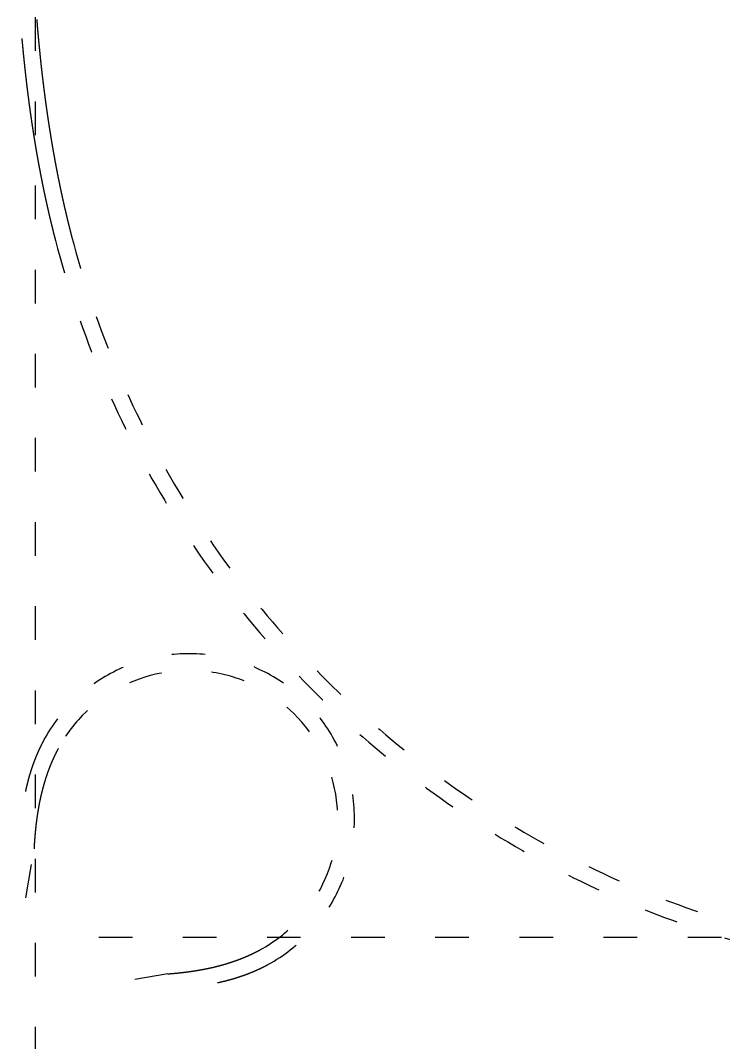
# Model space of a CAD drawing. Header units: millimetres. Extents: x 19715 to 35549, y 3563 to 14826.
# Drawn here: x 21244.5 to 21495.2, y 8439.6 to 8804.1 of the extents above; entities that cross this region are included whole.
import ezdxf

# ---------------------------------------------------------------- set-up
doc = ezdxf.new("R2010")
doc.units = ezdxf.units.MM
doc.linetypes.add('ACAD_ISO03W100', pattern=[30, 12, -18])
doc.layers.get('0').update_dxf_attribs({"linetype": 'ACAD_ISO03W100'})

msp = doc.modelspace()

# ---------------------------------------------------------------- linework, layer by layer
for points in [[(21249.94, 7833.18), (21249.94, 11293.27)], [(21249.94, 7833.18), (21249.94, 11293.27)], [(21249.94, 7833.18), (21249.94, 11293.27)], [(21272.44, 8477.16), (21709.49, 8477.16)], [(21272.44, 8477.16), (21709.49, 8477.16)], [(21272.44, 8477.16), (21709.49, 8477.16)]]:
    msp.add_lwpolyline(points)
for points in [[(21514.07, 8478.04, -0.000004), (21512.72, 8478.37, -0.272996), (21262.76, 8727.15, -0.000496), (21262.52, 8728.05, -0.000988), (21262.41, 8728.5, -0.000004), (21262.07, 8729.85, -0.000495), (21262.06, 8729.86, -0.000488), (21261.89, 8730.54, -0.000492), (21261.72, 8731.22, -0.000484), (21261.55, 8731.9, -0.000488), (21261.39, 8732.58, -0.00048), (21261.22, 8733.26, -0.000484), (21261.06, 8733.94, -0.000476), (21260.9, 8734.62, -0.00048), (21260.74, 8735.3, -0.000472), (21260.58, 8735.98, -0.000476), (21260.42, 8736.66, -0.000468), (21260.26, 8737.35, -0.000472), (21260.1, 8738.03, -0.000464), (21259.95, 8738.71, -0.000468), (21259.8, 8739.39, -0.00046), (21259.64, 8740.08, -0.000464), (21259.49, 8740.76, -0.000456), (21259.34, 8741.45, -0.00046), (21259.2, 8742.13, -0.000452), (21259.05, 8742.82, -0.000456), (21258.9, 8743.5, -0.000448), (21258.76, 8744.19, -0.000452), (21258.61, 8744.87, -0.000444), (21258.47, 8745.56, -0.000448), (21258.33, 8746.24, -0.00044), (21258.19, 8746.93, -0.000444), (21258.05, 8747.61, -0.000436), (21257.91, 8748.3, -0.00044), (21257.78, 8748.98, -0.000432), (21257.64, 8749.67, -0.000436), (21257.51, 8750.36, -0.000428), (21257.38, 8751.05, -0.000432), (21257.25, 8751.73, -0.000424), (21257.12, 8752.42, -0.000428), (21256.99, 8753.11, -0.00042), (21256.86, 8753.8, -0.000424), (21256.73, 8754.49, -0.000416), (21256.61, 8755.18, -0.00042), (21256.48, 8755.86, -0.000412), (21256.36, 8756.55, -0.000416), (21256.24, 8757.24, -0.000408), (21256.12, 8757.93, -0.000412), (21256, 8758.62, -0.000404), (21255.88, 8759.31, -0.000408), (21255.76, 8760, -0.0004), (21255.64, 8760.69, -0.000404), (21255.53, 8761.38, -0.000396), (21255.41, 8762.07, -0.0004), (21255.3, 8762.76, -0.000392), (21255.19, 8763.46, -0.000396), (21255.08, 8764.14, -0.000388), (21254.97, 8764.84, -0.000392), (21254.86, 8765.53, -0.000384), (21254.75, 8766.22, -0.000388), (21254.64, 8766.91, -0.00038), (21254.54, 8767.61, -0.000384), (21254.43, 8768.29, -0.000376), (21254.33, 8768.99, -0.00038), (21254.23, 8769.68, -0.000372), (21254.13, 8770.38, -0.000376), (21254.03, 8771.06, -0.000368), (21253.93, 8771.76, -0.000372), (21253.83, 8772.45, -0.000364), (21253.73, 8773.15, -0.000368), (21253.64, 8773.84, -0.00036), (21253.54, 8774.53, -0.000364), (21253.45, 8775.22, -0.000356), (21253.35, 8775.92, -0.00036), (21253.26, 8776.61, -0.000352), (21253.17, 8777.31, -0.000356), (21253.08, 8778, -0.000348), (21252.99, 8778.7, -0.000352), (21252.9, 8779.39, -0.000344), (21252.81, 8780.09, -0.000348), (21252.73, 8780.78, -0.00034), (21252.64, 8781.48, -0.000344), (21252.56, 8782.17, -0.000336), (21252.47, 8782.87, -0.00034), (21252.39, 8783.56, -0.000332), (21252.31, 8784.26, -0.000336), (21252.23, 8784.95, -0.000328), (21252.15, 8785.65, -0.000332), (21252.07, 8786.34, -0.000324), (21251.99, 8787.04, -0.000328), (21251.91, 8787.73, -0.00032), (21251.84, 8788.43, -0.000324), (21251.76, 8789.12, -0.000316), (21251.69, 8789.82, -0.00032), (21251.61, 8790.51, -0.000312), (21251.54, 8791.22, -0.000316), (21251.47, 8791.91, -0.000308), (21251.4, 8792.61, -0.000312), (21251.33, 8793.3, -0.000304), (21251.26, 8794, -0.000308), (21251.19, 8794.69, -0.0003), (21251.12, 8795.39, -0.000304), (21251.06, 8796.09, -0.000296), (21250.99, 8796.79, -0.0003), (21250.93, 8797.48, -0.000292), (21250.86, 8798.18, -0.000296), (21250.8, 8798.87, -0.000288), (21250.74, 8799.58, -0.000292), (21250.67, 8800.27, -0.000284), (21250.61, 8800.97, -0.000288), (21250.55, 8801.66, -0.00028), (21250.49, 8802.37, -0.000284), (21250.44, 8803.06, -0.000276), (21250.38, 8803.76, -0.00028), (21250.32, 8804.45, -0.000272)], [(21514.07, 8478.04, -0.000004), (21512.72, 8478.37, -0.272996), (21262.76, 8727.15, -0.000496), (21262.52, 8728.05, -0.000988), (21262.41, 8728.5, -0.000004), (21262.07, 8729.85, -0.000495), (21262.06, 8729.86, -0.000488), (21261.89, 8730.54, -0.000492), (21261.72, 8731.22, -0.000484), (21261.55, 8731.9, -0.000488), (21261.39, 8732.58, -0.00048), (21261.22, 8733.26, -0.000484), (21261.06, 8733.94, -0.000476), (21260.9, 8734.62, -0.00048), (21260.74, 8735.3, -0.000472), (21260.58, 8735.98, -0.000476), (21260.42, 8736.66, -0.000468), (21260.26, 8737.35, -0.000472), (21260.1, 8738.03, -0.000464), (21259.95, 8738.71, -0.000468), (21259.8, 8739.39, -0.00046), (21259.64, 8740.08, -0.000464), (21259.49, 8740.76, -0.000456), (21259.34, 8741.45, -0.00046), (21259.2, 8742.13, -0.000452), (21259.05, 8742.82, -0.000456), (21258.9, 8743.5, -0.000448), (21258.76, 8744.19, -0.000452), (21258.61, 8744.87, -0.000444), (21258.47, 8745.56, -0.000448), (21258.33, 8746.24, -0.00044), (21258.19, 8746.93, -0.000444), (21258.05, 8747.61, -0.000436), (21257.91, 8748.3, -0.00044), (21257.78, 8748.98, -0.000432), (21257.64, 8749.67, -0.000436), (21257.51, 8750.36, -0.000428), (21257.38, 8751.05, -0.000432), (21257.25, 8751.73, -0.000424), (21257.12, 8752.42, -0.000428), (21256.99, 8753.11, -0.00042), (21256.86, 8753.8, -0.000424), (21256.73, 8754.49, -0.000416), (21256.61, 8755.18, -0.00042), (21256.48, 8755.86, -0.000412), (21256.36, 8756.55, -0.000416), (21256.24, 8757.24, -0.000408), (21256.12, 8757.93, -0.000412), (21256, 8758.62, -0.000404), (21255.88, 8759.31, -0.000408), (21255.76, 8760, -0.0004), (21255.64, 8760.69, -0.000404), (21255.53, 8761.38, -0.000396), (21255.41, 8762.07, -0.0004), (21255.3, 8762.76, -0.000392), (21255.19, 8763.46, -0.000396), (21255.08, 8764.14, -0.000388), (21254.97, 8764.84, -0.000392), (21254.86, 8765.53, -0.000384), (21254.75, 8766.22, -0.000388), (21254.64, 8766.91, -0.00038), (21254.54, 8767.61, -0.000384), (21254.43, 8768.29, -0.000376), (21254.33, 8768.99, -0.00038), (21254.23, 8769.68, -0.000372), (21254.13, 8770.38, -0.000376), (21254.03, 8771.06, -0.000368), (21253.93, 8771.76, -0.000372), (21253.83, 8772.45, -0.000364), (21253.73, 8773.15, -0.000368), (21253.64, 8773.84, -0.00036), (21253.54, 8774.53, -0.000364), (21253.45, 8775.22, -0.000356), (21253.35, 8775.92, -0.00036), (21253.26, 8776.61, -0.000352), (21253.17, 8777.31, -0.000356), (21253.08, 8778, -0.000348), (21252.99, 8778.7, -0.000352), (21252.9, 8779.39, -0.000344), (21252.81, 8780.09, -0.000348), (21252.73, 8780.78, -0.00034), (21252.64, 8781.48, -0.000344), (21252.56, 8782.17, -0.000336), (21252.47, 8782.87, -0.00034), (21252.39, 8783.56, -0.000332), (21252.31, 8784.26, -0.000336), (21252.23, 8784.95, -0.000328), (21252.15, 8785.65, -0.000332), (21252.07, 8786.34, -0.000324), (21251.99, 8787.04, -0.000328), (21251.91, 8787.73, -0.00032), (21251.84, 8788.43, -0.000324), (21251.76, 8789.12, -0.000316), (21251.69, 8789.82, -0.00032), (21251.61, 8790.51, -0.000312), (21251.54, 8791.22, -0.000316), (21251.47, 8791.91, -0.000308), (21251.4, 8792.61, -0.000312), (21251.33, 8793.3, -0.000304), (21251.26, 8794, -0.000308), (21251.19, 8794.69, -0.0003), (21251.12, 8795.39, -0.000304), (21251.06, 8796.09, -0.000296), (21250.99, 8796.79, -0.0003), (21250.93, 8797.48, -0.000292), (21250.86, 8798.18, -0.000296), (21250.8, 8798.87, -0.000288), (21250.74, 8799.58, -0.000292), (21250.67, 8800.27, -0.000284), (21250.61, 8800.97, -0.000288), (21250.55, 8801.66, -0.00028), (21250.49, 8802.37, -0.000284), (21250.44, 8803.06, -0.000276), (21250.38, 8803.76, -0.00028), (21250.32, 8804.45, -0.000272)], [(21514.07, 8478.04, -0.000004), (21512.72, 8478.37, -0.272996), (21262.76, 8727.15, -0.000496), (21262.52, 8728.05, -0.000988), (21262.41, 8728.5, -0.000004), (21262.07, 8729.85, -0.000495), (21262.06, 8729.86, -0.000488), (21261.89, 8730.54, -0.000492), (21261.72, 8731.22, -0.000484), (21261.55, 8731.9, -0.000488), (21261.39, 8732.58, -0.00048), (21261.22, 8733.26, -0.000484), (21261.06, 8733.94, -0.000476), (21260.9, 8734.62, -0.00048), (21260.74, 8735.3, -0.000472), (21260.58, 8735.98, -0.000476), (21260.42, 8736.66, -0.000468), (21260.26, 8737.35, -0.000472), (21260.1, 8738.03, -0.000464), (21259.95, 8738.71, -0.000468), (21259.8, 8739.39, -0.00046), (21259.64, 8740.08, -0.000464), (21259.49, 8740.76, -0.000456), (21259.34, 8741.45, -0.00046), (21259.2, 8742.13, -0.000452), (21259.05, 8742.82, -0.000456), (21258.9, 8743.5, -0.000448), (21258.76, 8744.19, -0.000452), (21258.61, 8744.87, -0.000444), (21258.47, 8745.56, -0.000448), (21258.33, 8746.24, -0.00044), (21258.19, 8746.93, -0.000444), (21258.05, 8747.61, -0.000436), (21257.91, 8748.3, -0.00044), (21257.78, 8748.98, -0.000432), (21257.64, 8749.67, -0.000436), (21257.51, 8750.36, -0.000428), (21257.38, 8751.05, -0.000432), (21257.25, 8751.73, -0.000424), (21257.12, 8752.42, -0.000428), (21256.99, 8753.11, -0.00042), (21256.86, 8753.8, -0.000424), (21256.73, 8754.49, -0.000416), (21256.61, 8755.18, -0.00042), (21256.48, 8755.86, -0.000412), (21256.36, 8756.55, -0.000416), (21256.24, 8757.24, -0.000408), (21256.12, 8757.93, -0.000412), (21256, 8758.62, -0.000404), (21255.88, 8759.31, -0.000408), (21255.76, 8760, -0.0004), (21255.64, 8760.69, -0.000404), (21255.53, 8761.38, -0.000396), (21255.41, 8762.07, -0.0004), (21255.3, 8762.76, -0.000392), (21255.19, 8763.46, -0.000396), (21255.08, 8764.14, -0.000388), (21254.97, 8764.84, -0.000392), (21254.86, 8765.53, -0.000384), (21254.75, 8766.22, -0.000388), (21254.64, 8766.91, -0.00038), (21254.54, 8767.61, -0.000384), (21254.43, 8768.29, -0.000376), (21254.33, 8768.99, -0.00038), (21254.23, 8769.68, -0.000372), (21254.13, 8770.38, -0.000376), (21254.03, 8771.06, -0.000368), (21253.93, 8771.76, -0.000372), (21253.83, 8772.45, -0.000364), (21253.73, 8773.15, -0.000368), (21253.64, 8773.84, -0.00036), (21253.54, 8774.53, -0.000364), (21253.45, 8775.22, -0.000356), (21253.35, 8775.92, -0.00036), (21253.26, 8776.61, -0.000352), (21253.17, 8777.31, -0.000356), (21253.08, 8778, -0.000348), (21252.99, 8778.7, -0.000352), (21252.9, 8779.39, -0.000344), (21252.81, 8780.09, -0.000348), (21252.73, 8780.78, -0.00034), (21252.64, 8781.48, -0.000344), (21252.56, 8782.17, -0.000336), (21252.47, 8782.87, -0.00034), (21252.39, 8783.56, -0.000332), (21252.31, 8784.26, -0.000336), (21252.23, 8784.95, -0.000328), (21252.15, 8785.65, -0.000332), (21252.07, 8786.34, -0.000324), (21251.99, 8787.04, -0.000328), (21251.91, 8787.73, -0.00032), (21251.84, 8788.43, -0.000324), (21251.76, 8789.12, -0.000316), (21251.69, 8789.82, -0.00032), (21251.61, 8790.51, -0.000312), (21251.54, 8791.22, -0.000316), (21251.47, 8791.91, -0.000308), (21251.4, 8792.61, -0.000312), (21251.33, 8793.3, -0.000304), (21251.26, 8794, -0.000308), (21251.19, 8794.69, -0.0003), (21251.12, 8795.39, -0.000304), (21251.06, 8796.09, -0.000296), (21250.99, 8796.79, -0.0003), (21250.93, 8797.48, -0.000292), (21250.86, 8798.18, -0.000296), (21250.8, 8798.87, -0.000288), (21250.74, 8799.58, -0.000292), (21250.67, 8800.27, -0.000284), (21250.61, 8800.97, -0.000288), (21250.55, 8801.66, -0.00028), (21250.49, 8802.37, -0.000284), (21250.44, 8803.06, -0.000276), (21250.38, 8803.76, -0.00028), (21250.32, 8804.45, -0.000272)], [(21511.25, 8472.61, -0.272996), (21257, 8725.65, -0.000496), (21256.77, 8726.55, -0.000988), (21256.65, 8727, -0.000004), (21256.31, 8728.35, -0.000495), (21256.3, 8728.36, -0.000488), (21256.13, 8729.04, -0.000492), (21255.97, 8729.72, -0.000484), (21255.8, 8730.4, -0.000488), (21255.63, 8731.08, -0.00048), (21255.47, 8731.76, -0.000484), (21255.3, 8732.44, -0.000476), (21255.14, 8733.12, -0.00048), (21254.98, 8733.8, -0.000472), (21254.82, 8734.49, -0.000476), (21254.66, 8735.16, -0.000468), (21254.5, 8735.85, -0.000472), (21254.35, 8736.53, -0.000464), (21254.19, 8737.21, -0.000468), (21254.04, 8737.89, -0.00046), (21253.89, 8738.58, -0.000464), (21253.74, 8739.26, -0.000456), (21253.59, 8739.95, -0.00046), (21253.44, 8740.63, -0.000452), (21253.29, 8741.32, -0.000456), (21253.14, 8742, -0.000448), (21253, 8742.69, -0.000452), (21252.86, 8743.37, -0.000444), (21252.71, 8744.06, -0.000448), (21252.57, 8744.74, -0.00044), (21252.43, 8745.43, -0.000444), (21252.29, 8746.11, -0.000436), (21252.16, 8746.8, -0.00044), (21252.02, 8747.48, -0.000432), (21251.89, 8748.17, -0.000436), (21251.75, 8748.86, -0.000428), (21251.62, 8749.55, -0.000432), (21251.49, 8750.23, -0.000424), (21251.36, 8750.92, -0.000428), (21251.23, 8751.61, -0.00042), (21251.1, 8752.3, -0.000424), (21250.97, 8752.99, -0.000416), (21250.85, 8753.68, -0.00042), (21250.72, 8754.36, -0.000412), (21250.6, 8755.06, -0.000416), (21250.48, 8755.74, -0.000408), (21250.36, 8756.43, -0.000412), (21250.24, 8757.12, -0.000404), (21250.12, 8757.81, -0.000408), (21250, 8758.5, -0.0004), (21249.89, 8759.19, -0.000404), (21249.77, 8759.88, -0.000396), (21249.66, 8760.58, -0.0004), (21249.54, 8761.26, -0.000392), (21249.43, 8761.96, -0.000396), (21249.32, 8762.64, -0.000388), (21249.21, 8763.34, -0.000392), (21249.1, 8764.03, -0.000384), (21248.99, 8764.72, -0.000388), (21248.89, 8765.41, -0.00038), (21248.78, 8766.11, -0.000384), (21248.68, 8766.79, -0.000376), (21248.57, 8767.49, -0.00038), (21248.47, 8768.18, -0.000372), (21248.37, 8768.88, -0.000376), (21248.27, 8769.57, -0.000368), (21248.17, 8770.26, -0.000372), (21248.07, 8770.95, -0.000364), (21247.97, 8771.65, -0.000368), (21247.88, 8772.34, -0.00036), (21247.78, 8773.03, -0.000364), (21247.69, 8773.72, -0.000356), (21247.59, 8774.42, -0.00036), (21247.5, 8775.11, -0.000352), (21247.41, 8775.81, -0.000356), (21247.32, 8776.5, -0.000348), (21247.23, 8777.2, -0.000352), (21247.14, 8777.89, -0.000344), (21247.05, 8778.59, -0.000348), (21246.97, 8779.28, -0.00034), (21246.88, 8779.98, -0.000344), (21246.8, 8780.67, -0.000336), (21246.71, 8781.37, -0.00034), (21246.63, 8782.06, -0.000332), (21246.55, 8782.76, -0.000336), (21246.47, 8783.45, -0.000328), (21246.39, 8784.15, -0.000332), (21246.31, 8784.84, -0.000324), (21246.23, 8785.54, -0.000328), (21246.16, 8786.23, -0.00032), (21246.08, 8786.93, -0.000324), (21246, 8787.62, -0.000316), (21245.93, 8788.32, -0.00032), (21245.86, 8789.01, -0.000312), (21245.78, 8789.72, -0.000316), (21245.71, 8790.41, -0.000308), (21245.64, 8791.11, -0.000312), (21245.57, 8791.8, -0.000304), (21245.5, 8792.5, -0.000308), (21245.43, 8793.19, -0.0003), (21245.37, 8793.89, -0.000304), (21245.3, 8794.59, -0.000296), (21245.23, 8795.29, -0.0003), (21245.17, 8795.98, -0.000292), (21245.1, 8796.68, -0.000296), (21245.04, 8797.38, -0.0001), (21245.02, 8797.62)], [(21511.25, 8472.61, -0.272996), (21257, 8725.65, -0.000496), (21256.77, 8726.55, -0.000988), (21256.65, 8727, -0.000004), (21256.31, 8728.35, -0.000495), (21256.3, 8728.36, -0.000488), (21256.13, 8729.04, -0.000492), (21255.97, 8729.72, -0.000484), (21255.8, 8730.4, -0.000488), (21255.63, 8731.08, -0.00048), (21255.47, 8731.76, -0.000484), (21255.3, 8732.44, -0.000476), (21255.14, 8733.12, -0.00048), (21254.98, 8733.8, -0.000472), (21254.82, 8734.49, -0.000476), (21254.66, 8735.16, -0.000468), (21254.5, 8735.85, -0.000472), (21254.35, 8736.53, -0.000464), (21254.19, 8737.21, -0.000468), (21254.04, 8737.89, -0.00046), (21253.89, 8738.58, -0.000464), (21253.74, 8739.26, -0.000456), (21253.59, 8739.95, -0.00046), (21253.44, 8740.63, -0.000452), (21253.29, 8741.32, -0.000456), (21253.14, 8742, -0.000448), (21253, 8742.69, -0.000452), (21252.86, 8743.37, -0.000444), (21252.71, 8744.06, -0.000448), (21252.57, 8744.74, -0.00044), (21252.43, 8745.43, -0.000444), (21252.29, 8746.11, -0.000436), (21252.16, 8746.8, -0.00044), (21252.02, 8747.48, -0.000432), (21251.89, 8748.17, -0.000436), (21251.75, 8748.86, -0.000428), (21251.62, 8749.55, -0.000432), (21251.49, 8750.23, -0.000424), (21251.36, 8750.92, -0.000428), (21251.23, 8751.61, -0.00042), (21251.1, 8752.3, -0.000424), (21250.97, 8752.99, -0.000416), (21250.85, 8753.68, -0.00042), (21250.72, 8754.36, -0.000412), (21250.6, 8755.06, -0.000416), (21250.48, 8755.74, -0.000408), (21250.36, 8756.43, -0.000412), (21250.24, 8757.12, -0.000404), (21250.12, 8757.81, -0.000408), (21250, 8758.5, -0.0004), (21249.89, 8759.19, -0.000404), (21249.77, 8759.88, -0.000396), (21249.66, 8760.58, -0.0004), (21249.54, 8761.26, -0.000392), (21249.43, 8761.96, -0.000396), (21249.32, 8762.64, -0.000388), (21249.21, 8763.34, -0.000392), (21249.1, 8764.03, -0.000384), (21248.99, 8764.72, -0.000388), (21248.89, 8765.41, -0.00038), (21248.78, 8766.11, -0.000384), (21248.68, 8766.79, -0.000376), (21248.57, 8767.49, -0.00038), (21248.47, 8768.18, -0.000372), (21248.37, 8768.88, -0.000376), (21248.27, 8769.57, -0.000368), (21248.17, 8770.26, -0.000372), (21248.07, 8770.95, -0.000364), (21247.97, 8771.65, -0.000368), (21247.88, 8772.34, -0.00036), (21247.78, 8773.03, -0.000364), (21247.69, 8773.72, -0.000356), (21247.59, 8774.42, -0.00036), (21247.5, 8775.11, -0.000352), (21247.41, 8775.81, -0.000356), (21247.32, 8776.5, -0.000348), (21247.23, 8777.2, -0.000352), (21247.14, 8777.89, -0.000344), (21247.05, 8778.59, -0.000348), (21246.97, 8779.28, -0.00034), (21246.88, 8779.98, -0.000344), (21246.8, 8780.67, -0.000336), (21246.71, 8781.37, -0.00034), (21246.63, 8782.06, -0.000332), (21246.55, 8782.76, -0.000336), (21246.47, 8783.45, -0.000328), (21246.39, 8784.15, -0.000332), (21246.31, 8784.84, -0.000324), (21246.23, 8785.54, -0.000328), (21246.16, 8786.23, -0.00032), (21246.08, 8786.93, -0.000324), (21246, 8787.62, -0.000316), (21245.93, 8788.32, -0.00032), (21245.86, 8789.01, -0.000312), (21245.78, 8789.72, -0.000316), (21245.71, 8790.41, -0.000308), (21245.64, 8791.11, -0.000312), (21245.57, 8791.8, -0.000304), (21245.5, 8792.5, -0.000308), (21245.43, 8793.19, -0.0003), (21245.37, 8793.89, -0.000304), (21245.3, 8794.59, -0.000296), (21245.23, 8795.29, -0.0003), (21245.17, 8795.98, -0.000292), (21245.1, 8796.68, -0.000296), (21245.04, 8797.38, -0.0001), (21245.02, 8797.62)], [(21511.25, 8472.61, -0.272996), (21257, 8725.65, -0.000496), (21256.77, 8726.55, -0.000988), (21256.65, 8727, -0.000004), (21256.31, 8728.35, -0.000495), (21256.3, 8728.36, -0.000488), (21256.13, 8729.04, -0.000492), (21255.97, 8729.72, -0.000484), (21255.8, 8730.4, -0.000488), (21255.63, 8731.08, -0.00048), (21255.47, 8731.76, -0.000484), (21255.3, 8732.44, -0.000476), (21255.14, 8733.12, -0.00048), (21254.98, 8733.8, -0.000472), (21254.82, 8734.49, -0.000476), (21254.66, 8735.16, -0.000468), (21254.5, 8735.85, -0.000472), (21254.35, 8736.53, -0.000464), (21254.19, 8737.21, -0.000468), (21254.04, 8737.89, -0.00046), (21253.89, 8738.58, -0.000464), (21253.74, 8739.26, -0.000456), (21253.59, 8739.95, -0.00046), (21253.44, 8740.63, -0.000452), (21253.29, 8741.32, -0.000456), (21253.14, 8742, -0.000448), (21253, 8742.69, -0.000452), (21252.86, 8743.37, -0.000444), (21252.71, 8744.06, -0.000448), (21252.57, 8744.74, -0.00044), (21252.43, 8745.43, -0.000444), (21252.29, 8746.11, -0.000436), (21252.16, 8746.8, -0.00044), (21252.02, 8747.48, -0.000432), (21251.89, 8748.17, -0.000436), (21251.75, 8748.86, -0.000428), (21251.62, 8749.55, -0.000432), (21251.49, 8750.23, -0.000424), (21251.36, 8750.92, -0.000428), (21251.23, 8751.61, -0.00042), (21251.1, 8752.3, -0.000424), (21250.97, 8752.99, -0.000416), (21250.85, 8753.68, -0.00042), (21250.72, 8754.36, -0.000412), (21250.6, 8755.06, -0.000416), (21250.48, 8755.74, -0.000408), (21250.36, 8756.43, -0.000412), (21250.24, 8757.12, -0.000404), (21250.12, 8757.81, -0.000408), (21250, 8758.5, -0.0004), (21249.89, 8759.19, -0.000404), (21249.77, 8759.88, -0.000396), (21249.66, 8760.58, -0.0004), (21249.54, 8761.26, -0.000392), (21249.43, 8761.96, -0.000396), (21249.32, 8762.64, -0.000388), (21249.21, 8763.34, -0.000392), (21249.1, 8764.03, -0.000384), (21248.99, 8764.72, -0.000388), (21248.89, 8765.41, -0.00038), (21248.78, 8766.11, -0.000384), (21248.68, 8766.79, -0.000376), (21248.57, 8767.49, -0.00038), (21248.47, 8768.18, -0.000372), (21248.37, 8768.88, -0.000376), (21248.27, 8769.57, -0.000368), (21248.17, 8770.26, -0.000372), (21248.07, 8770.95, -0.000364), (21247.97, 8771.65, -0.000368), (21247.88, 8772.34, -0.00036), (21247.78, 8773.03, -0.000364), (21247.69, 8773.72, -0.000356), (21247.59, 8774.42, -0.00036), (21247.5, 8775.11, -0.000352), (21247.41, 8775.81, -0.000356), (21247.32, 8776.5, -0.000348), (21247.23, 8777.2, -0.000352), (21247.14, 8777.89, -0.000344), (21247.05, 8778.59, -0.000348), (21246.97, 8779.28, -0.00034), (21246.88, 8779.98, -0.000344), (21246.8, 8780.67, -0.000336), (21246.71, 8781.37, -0.00034), (21246.63, 8782.06, -0.000332), (21246.55, 8782.76, -0.000336), (21246.47, 8783.45, -0.000328), (21246.39, 8784.15, -0.000332), (21246.31, 8784.84, -0.000324), (21246.23, 8785.54, -0.000328), (21246.16, 8786.23, -0.00032), (21246.08, 8786.93, -0.000324), (21246, 8787.62, -0.000316), (21245.93, 8788.32, -0.00032), (21245.86, 8789.01, -0.000312), (21245.78, 8789.72, -0.000316), (21245.71, 8790.41, -0.000308), (21245.64, 8791.11, -0.000312), (21245.57, 8791.8, -0.000304), (21245.5, 8792.5, -0.000308), (21245.43, 8793.19, -0.0003), (21245.37, 8793.89, -0.000304), (21245.3, 8794.59, -0.000296), (21245.23, 8795.29, -0.0003), (21245.17, 8795.98, -0.000292), (21245.1, 8796.68, -0.000296), (21245.04, 8797.38, -0.0001), (21245.02, 8797.62)], [(21246.3, 8529.16, -0.001297), (21246.39, 8529.57, -0.002031), (21246.55, 8530.27, -0.002187), (21246.7, 8530.94, -0.002109), (21246.87, 8531.63, -0.002266), (21247.04, 8532.3, -0.002188), (21247.21, 8532.99, -0.002344), (21247.39, 8533.65, -0.002266), (21247.58, 8534.34, -0.002422), (21247.77, 8535, -0.002344), (21247.98, 8535.68, -0.0025), (21248.18, 8536.34, -0.002422), (21248.4, 8537.02, -0.002578), (21248.62, 8537.67, -0.0025), (21248.85, 8538.35, -0.002656), (21249.08, 8538.99, -0.002578), (21249.32, 8539.66, -0.002734), (21249.57, 8540.31, -0.002656), (21249.82, 8540.97, -0.002813), (21250.08, 8541.61, -0.002735), (21250.36, 8542.26, -0.002891), (21250.63, 8542.9, -0.002812), (21250.92, 8543.55, -0.002969), (21251.2, 8544.18, -0.002891), (21251.51, 8544.82, -0.003047), (21251.53, 8544.87, -0.000141), (21252.12, 8546.07, -0.005952), (21252.34, 8546.49, -0.003047), (21252.77, 8547.31, -1.3389), (21332.94, 8467.53, -0.003047), (21332.12, 8467.09, -0.005952), (21331.7, 8466.87, -0.000141), (21330.51, 8466.28, -0.003047), (21330.45, 8466.25, -0.002891), (21329.81, 8465.94, -0.002969), (21329.18, 8465.65, -0.002813), (21328.54, 8465.36, -0.002891), (21327.9, 8465.09, -0.002734), (21327.25, 8464.81, -0.002813), (21326.61, 8464.55, -0.002656), (21325.95, 8464.29, -0.002734), (21325.31, 8464.04, -0.002578), (21324.64, 8463.79, -0.002656), (21323.99, 8463.56, -0.0025), (21323.32, 8463.33, -0.002578), (21322.67, 8463.11, -0.002422), (21321.99, 8462.89, -0.0025), (21321.33, 8462.68, -0.002344), (21320.65, 8462.47, -0.002422), (21319.99, 8462.28, -0.002266), (21319.31, 8462.08, -0.002344), (21318.64, 8461.9, -0.002187), (21317.95, 8461.72, -0.002266), (21317.29, 8461.55, -0.00211), (21316.6, 8461.38, -0.002188), (21315.93, 8461.22, -0.002031), (21315.23, 8461.06, -0.001297), (21314.82, 8460.97)], [(21246.3, 8529.16, -0.001297), (21246.39, 8529.57, -0.002031), (21246.55, 8530.27, -0.002187), (21246.7, 8530.94, -0.002109), (21246.87, 8531.63, -0.002266), (21247.04, 8532.3, -0.002188), (21247.21, 8532.99, -0.002344), (21247.39, 8533.65, -0.002266), (21247.58, 8534.34, -0.002422), (21247.77, 8535, -0.002344), (21247.98, 8535.68, -0.0025), (21248.18, 8536.34, -0.002422), (21248.4, 8537.02, -0.002578), (21248.62, 8537.67, -0.0025), (21248.85, 8538.35, -0.002656), (21249.08, 8538.99, -0.002578), (21249.32, 8539.66, -0.002734), (21249.57, 8540.31, -0.002656), (21249.82, 8540.97, -0.002813), (21250.08, 8541.61, -0.002735), (21250.36, 8542.26, -0.002891), (21250.63, 8542.9, -0.002812), (21250.92, 8543.55, -0.002969), (21251.2, 8544.18, -0.002891), (21251.51, 8544.82, -0.003047), (21251.53, 8544.87, -0.000141), (21252.12, 8546.07, -0.005952), (21252.34, 8546.49, -0.003047), (21252.77, 8547.31, -1.3389), (21332.94, 8467.53, -0.003047), (21332.12, 8467.09, -0.005952), (21331.7, 8466.87, -0.000141), (21330.51, 8466.28, -0.003047), (21330.45, 8466.25, -0.002891), (21329.81, 8465.94, -0.002969), (21329.18, 8465.65, -0.002813), (21328.54, 8465.36, -0.002891), (21327.9, 8465.09, -0.002734), (21327.25, 8464.81, -0.002813), (21326.61, 8464.55, -0.002656), (21325.95, 8464.29, -0.002734), (21325.31, 8464.04, -0.002578), (21324.64, 8463.79, -0.002656), (21323.99, 8463.56, -0.0025), (21323.32, 8463.33, -0.002578), (21322.67, 8463.11, -0.002422), (21321.99, 8462.89, -0.0025), (21321.33, 8462.68, -0.002344), (21320.65, 8462.47, -0.002422), (21319.99, 8462.28, -0.002266), (21319.31, 8462.08, -0.002344), (21318.64, 8461.9, -0.002187), (21317.95, 8461.72, -0.002266), (21317.29, 8461.55, -0.00211), (21316.6, 8461.38, -0.002188), (21315.93, 8461.22, -0.002031), (21315.23, 8461.06, -0.001297), (21314.82, 8460.97)], [(21246.3, 8529.16, -0.001297), (21246.39, 8529.57, -0.002031), (21246.55, 8530.27, -0.002187), (21246.7, 8530.94, -0.002109), (21246.87, 8531.63, -0.002266), (21247.04, 8532.3, -0.002188), (21247.21, 8532.99, -0.002344), (21247.39, 8533.65, -0.002266), (21247.58, 8534.34, -0.002422), (21247.77, 8535, -0.002344), (21247.98, 8535.68, -0.0025), (21248.18, 8536.34, -0.002422), (21248.4, 8537.02, -0.002578), (21248.62, 8537.67, -0.0025), (21248.85, 8538.35, -0.002656), (21249.08, 8538.99, -0.002578), (21249.32, 8539.66, -0.002734), (21249.57, 8540.31, -0.002656), (21249.82, 8540.97, -0.002813), (21250.08, 8541.61, -0.002735), (21250.36, 8542.26, -0.002891), (21250.63, 8542.9, -0.002812), (21250.92, 8543.55, -0.002969), (21251.2, 8544.18, -0.002891), (21251.51, 8544.82, -0.003047), (21251.53, 8544.87, -0.000141), (21252.12, 8546.07, -0.005952), (21252.34, 8546.49, -0.003047), (21252.77, 8547.31, -1.3389), (21332.94, 8467.53, -0.003047), (21332.12, 8467.09, -0.005952), (21331.7, 8466.87, -0.000141), (21330.51, 8466.28, -0.003047), (21330.45, 8466.25, -0.002891), (21329.81, 8465.94, -0.002969), (21329.18, 8465.65, -0.002813), (21328.54, 8465.36, -0.002891), (21327.9, 8465.09, -0.002734), (21327.25, 8464.81, -0.002813), (21326.61, 8464.55, -0.002656), (21325.95, 8464.29, -0.002734), (21325.31, 8464.04, -0.002578), (21324.64, 8463.79, -0.002656), (21323.99, 8463.56, -0.0025), (21323.32, 8463.33, -0.002578), (21322.67, 8463.11, -0.002422), (21321.99, 8462.89, -0.0025), (21321.33, 8462.68, -0.002344), (21320.65, 8462.47, -0.002422), (21319.99, 8462.28, -0.002266), (21319.31, 8462.08, -0.002344), (21318.64, 8461.9, -0.002187), (21317.95, 8461.72, -0.002266), (21317.29, 8461.55, -0.00211), (21316.6, 8461.38, -0.002188), (21315.93, 8461.22, -0.002031), (21315.23, 8461.06, -0.001297), (21314.82, 8460.97)], [(21246.49, 8491.24), (21249.37, 8508.69, -0.001016), (21249.41, 8509.42, -0.001172), (21249.45, 8510.09, -0.001094), (21249.49, 8510.82, -0.00125), (21249.54, 8511.49, -0.001172), (21249.59, 8512.21, -0.001328), (21249.65, 8512.89, -0.00125), (21249.71, 8513.61, -0.001406), (21249.77, 8514.29, -0.001328), (21249.83, 8515, -0.001484), (21249.9, 8515.68, -0.001406), (21249.98, 8516.4, -0.001562), (21250.05, 8517.07, -0.001484), (21250.13, 8517.79, -0.001641), (21250.22, 8518.46, -0.001563), (21250.31, 8519.18, -0.001719), (21250.4, 8519.85, -0.001641), (21250.51, 8520.56, -0.001797), (21250.61, 8521.24, -0.001719), (21250.72, 8521.95, -0.001875), (21250.83, 8522.62, -0.001797), (21250.95, 8523.33, -0.001953), (21251.08, 8524, -0.001875), (21251.21, 8524.7, -0.002031), (21251.34, 8525.38, -0.001953), (21251.48, 8526.08, -0.002109), (21251.63, 8526.75, -0.002031), (21251.78, 8527.44, -0.002187), (21251.94, 8528.11, -0.002109), (21252.1, 8528.81, -0.002266), (21252.27, 8529.47, -0.002188), (21252.45, 8530.16, -0.002344), (21252.63, 8530.83, -0.002266), (21252.82, 8531.51, -0.002422), (21253.01, 8532.17, -0.002344), (21253.21, 8532.86, -0.0025), (21253.42, 8533.51, -0.002422), (21253.63, 8534.19, -0.002578), (21253.85, 8534.85, -0.0025), (21254.08, 8535.52, -0.002656), (21254.31, 8536.17, -0.002578), (21254.56, 8536.83, -0.002734), (21254.8, 8537.48, -0.002656), (21255.06, 8538.14, -0.002813), (21255.32, 8538.78, -0.002735), (21255.59, 8539.44, -0.002891), (21255.86, 8540.07, -0.002812), (21256.15, 8540.72, -0.002969), (21256.44, 8541.35, -0.002891), (21256.74, 8541.99, -0.003047), (21256.77, 8542.05, -0.000141), (21257.36, 8543.24, -0.005952), (21257.57, 8543.67, -0.003047), (21258.01, 8544.48, -1.3389), (21330.09, 8472.75, -0.003047), (21329.27, 8472.31, -0.005952), (21328.85, 8472.1, -0.000141), (21327.65, 8471.5, -0.003047), (21327.6, 8471.47, -0.002891), (21326.96, 8471.17, -0.002969), (21326.33, 8470.88, -0.002813), (21325.68, 8470.58, -0.002891), (21325.05, 8470.31, -0.002734), (21324.4, 8470.03, -0.002813), (21323.76, 8469.77, -0.002656), (21323.1, 8469.51, -0.002734), (21322.45, 8469.26, -0.002578), (21321.79, 8469.02, -0.002656), (21321.14, 8468.78, -0.0025), (21320.47, 8468.55, -0.002578), (21319.81, 8468.33, -0.002422), (21319.14, 8468.11, -0.0025), (21318.48, 8467.9, -0.002344), (21317.8, 8467.69, -0.002422), (21317.14, 8467.5, -0.002266), (21316.45, 8467.31, -0.002344), (21315.79, 8467.12, -0.002187), (21315.1, 8466.94, -0.002266), (21314.44, 8466.77, -0.00211), (21313.74, 8466.6, -0.002188), (21313.07, 8466.44, -0.002031), (21312.38, 8466.29, -0.002109), (21311.71, 8466.14, -0.001953), (21311.01, 8465.99, -0.002031), (21310.34, 8465.86, -0.001875), (21309.64, 8465.72, -0.001953), (21308.96, 8465.6, -0.001797), (21308.26, 8465.47, -0.001875), (21307.58, 8465.36, -0.001719), (21306.88, 8465.24, -0.001797), (21306.2, 8465.13, -0.001641), (21305.49, 8465.03, -0.001719), (21304.81, 8464.93, -0.001562), (21304.1, 8464.84, -0.00164), (21303.43, 8464.75, -0.001484), (21302.71, 8464.66, -0.001563), (21302.04, 8464.58, -0.001407), (21301.32, 8464.51, -0.001484), (21300.64, 8464.43, -0.001328), (21299.93, 8464.36, -0.001406), (21299.25, 8464.3, -0.00125), (21298.53, 8464.24, -0.001328), (21297.86, 8464.18, -0.001172), (21297.14, 8464.13), (21278.3, 8460.97)], [(21246.49, 8491.24), (21249.37, 8508.69, -0.001016), (21249.41, 8509.42, -0.001172), (21249.45, 8510.09, -0.001094), (21249.49, 8510.82, -0.00125), (21249.54, 8511.49, -0.001172), (21249.59, 8512.21, -0.001328), (21249.65, 8512.89, -0.00125), (21249.71, 8513.61, -0.001406), (21249.77, 8514.29, -0.001328), (21249.83, 8515, -0.001484), (21249.9, 8515.68, -0.001406), (21249.98, 8516.4, -0.001562), (21250.05, 8517.07, -0.001484), (21250.13, 8517.79, -0.001641), (21250.22, 8518.46, -0.001563), (21250.31, 8519.18, -0.001719), (21250.4, 8519.85, -0.001641), (21250.51, 8520.56, -0.001797), (21250.61, 8521.24, -0.001719), (21250.72, 8521.95, -0.001875), (21250.83, 8522.62, -0.001797), (21250.95, 8523.33, -0.001953), (21251.08, 8524, -0.001875), (21251.21, 8524.7, -0.002031), (21251.34, 8525.38, -0.001953), (21251.48, 8526.08, -0.002109), (21251.63, 8526.75, -0.002031), (21251.78, 8527.44, -0.002187), (21251.94, 8528.11, -0.002109), (21252.1, 8528.81, -0.002266), (21252.27, 8529.47, -0.002188), (21252.45, 8530.16, -0.002344), (21252.63, 8530.83, -0.002266), (21252.82, 8531.51, -0.002422), (21253.01, 8532.17, -0.002344), (21253.21, 8532.86, -0.0025), (21253.42, 8533.51, -0.002422), (21253.63, 8534.19, -0.002578), (21253.85, 8534.85, -0.0025), (21254.08, 8535.52, -0.002656), (21254.31, 8536.17, -0.002578), (21254.56, 8536.83, -0.002734), (21254.8, 8537.48, -0.002656), (21255.06, 8538.14, -0.002813), (21255.32, 8538.78, -0.002735), (21255.59, 8539.44, -0.002891), (21255.86, 8540.07, -0.002812), (21256.15, 8540.72, -0.002969), (21256.44, 8541.35, -0.002891), (21256.74, 8541.99, -0.003047), (21256.77, 8542.05, -0.000141), (21257.36, 8543.24, -0.005952), (21257.57, 8543.67, -0.003047), (21258.01, 8544.48, -1.3389), (21330.09, 8472.75, -0.003047), (21329.27, 8472.31, -0.005952), (21328.85, 8472.1, -0.000141), (21327.65, 8471.5, -0.003047), (21327.6, 8471.47, -0.002891), (21326.96, 8471.17, -0.002969), (21326.33, 8470.88, -0.002813), (21325.68, 8470.58, -0.002891), (21325.05, 8470.31, -0.002734), (21324.4, 8470.03, -0.002813), (21323.76, 8469.77, -0.002656), (21323.1, 8469.51, -0.002734), (21322.45, 8469.26, -0.002578), (21321.79, 8469.02, -0.002656), (21321.14, 8468.78, -0.0025), (21320.47, 8468.55, -0.002578), (21319.81, 8468.33, -0.002422), (21319.14, 8468.11, -0.0025), (21318.48, 8467.9, -0.002344), (21317.8, 8467.69, -0.002422), (21317.14, 8467.5, -0.002266), (21316.45, 8467.31, -0.002344), (21315.79, 8467.12, -0.002187), (21315.1, 8466.94, -0.002266), (21314.44, 8466.77, -0.00211), (21313.74, 8466.6, -0.002188), (21313.07, 8466.44, -0.002031), (21312.38, 8466.29, -0.002109), (21311.71, 8466.14, -0.001953), (21311.01, 8465.99, -0.002031), (21310.34, 8465.86, -0.001875), (21309.64, 8465.72, -0.001953), (21308.96, 8465.6, -0.001797), (21308.26, 8465.47, -0.001875), (21307.58, 8465.36, -0.001719), (21306.88, 8465.24, -0.001797), (21306.2, 8465.13, -0.001641), (21305.49, 8465.03, -0.001719), (21304.81, 8464.93, -0.001562), (21304.1, 8464.84, -0.00164), (21303.43, 8464.75, -0.001484), (21302.71, 8464.66, -0.001563), (21302.04, 8464.58, -0.001407), (21301.32, 8464.51, -0.001484), (21300.64, 8464.43, -0.001328), (21299.93, 8464.36, -0.001406), (21299.25, 8464.3, -0.00125), (21298.53, 8464.24, -0.001328), (21297.86, 8464.18, -0.001172), (21297.14, 8464.13), (21278.3, 8460.97)], [(21246.49, 8491.24), (21249.37, 8508.69, -0.001016), (21249.41, 8509.42, -0.001172), (21249.45, 8510.09, -0.001094), (21249.49, 8510.82, -0.00125), (21249.54, 8511.49, -0.001172), (21249.59, 8512.21, -0.001328), (21249.65, 8512.89, -0.00125), (21249.71, 8513.61, -0.001406), (21249.77, 8514.29, -0.001328), (21249.83, 8515, -0.001484), (21249.9, 8515.68, -0.001406), (21249.98, 8516.4, -0.001562), (21250.05, 8517.07, -0.001484), (21250.13, 8517.79, -0.001641), (21250.22, 8518.46, -0.001563), (21250.31, 8519.18, -0.001719), (21250.4, 8519.85, -0.001641), (21250.51, 8520.56, -0.001797), (21250.61, 8521.24, -0.001719), (21250.72, 8521.95, -0.001875), (21250.83, 8522.62, -0.001797), (21250.95, 8523.33, -0.001953), (21251.08, 8524, -0.001875), (21251.21, 8524.7, -0.002031), (21251.34, 8525.38, -0.001953), (21251.48, 8526.08, -0.002109), (21251.63, 8526.75, -0.002031), (21251.78, 8527.44, -0.002187), (21251.94, 8528.11, -0.002109), (21252.1, 8528.81, -0.002266), (21252.27, 8529.47, -0.002188), (21252.45, 8530.16, -0.002344), (21252.63, 8530.83, -0.002266), (21252.82, 8531.51, -0.002422), (21253.01, 8532.17, -0.002344), (21253.21, 8532.86, -0.0025), (21253.42, 8533.51, -0.002422), (21253.63, 8534.19, -0.002578), (21253.85, 8534.85, -0.0025), (21254.08, 8535.52, -0.002656), (21254.31, 8536.17, -0.002578), (21254.56, 8536.83, -0.002734), (21254.8, 8537.48, -0.002656), (21255.06, 8538.14, -0.002813), (21255.32, 8538.78, -0.002735), (21255.59, 8539.44, -0.002891), (21255.86, 8540.07, -0.002812), (21256.15, 8540.72, -0.002969), (21256.44, 8541.35, -0.002891), (21256.74, 8541.99, -0.003047), (21256.77, 8542.05, -0.000141), (21257.36, 8543.24, -0.005952), (21257.57, 8543.67, -0.003047), (21258.01, 8544.48, -1.3389), (21330.09, 8472.75, -0.003047), (21329.27, 8472.31, -0.005952), (21328.85, 8472.1, -0.000141), (21327.65, 8471.5, -0.003047), (21327.6, 8471.47, -0.002891), (21326.96, 8471.17, -0.002969), (21326.33, 8470.88, -0.002813), (21325.68, 8470.58, -0.002891), (21325.05, 8470.31, -0.002734), (21324.4, 8470.03, -0.002813), (21323.76, 8469.77, -0.002656), (21323.1, 8469.51, -0.002734), (21322.45, 8469.26, -0.002578), (21321.79, 8469.02, -0.002656), (21321.14, 8468.78, -0.0025), (21320.47, 8468.55, -0.002578), (21319.81, 8468.33, -0.002422), (21319.14, 8468.11, -0.0025), (21318.48, 8467.9, -0.002344), (21317.8, 8467.69, -0.002422), (21317.14, 8467.5, -0.002266), (21316.45, 8467.31, -0.002344), (21315.79, 8467.12, -0.002187), (21315.1, 8466.94, -0.002266), (21314.44, 8466.77, -0.00211), (21313.74, 8466.6, -0.002188), (21313.07, 8466.44, -0.002031), (21312.38, 8466.29, -0.002109), (21311.71, 8466.14, -0.001953), (21311.01, 8465.99, -0.002031), (21310.34, 8465.86, -0.001875), (21309.64, 8465.72, -0.001953), (21308.96, 8465.6, -0.001797), (21308.26, 8465.47, -0.001875), (21307.58, 8465.36, -0.001719), (21306.88, 8465.24, -0.001797), (21306.2, 8465.13, -0.001641), (21305.49, 8465.03, -0.001719), (21304.81, 8464.93, -0.001562), (21304.1, 8464.84, -0.00164), (21303.43, 8464.75, -0.001484), (21302.71, 8464.66, -0.001563), (21302.04, 8464.58, -0.001407), (21301.32, 8464.51, -0.001484), (21300.64, 8464.43, -0.001328), (21299.93, 8464.36, -0.001406), (21299.25, 8464.3, -0.00125), (21298.53, 8464.24, -0.001328), (21297.86, 8464.18, -0.001172), (21297.14, 8464.13), (21278.3, 8460.97)], [(21513.96, 8471.93, -0.000004), (21512.61, 8472.27, -0.000988)], [(21513.96, 8471.93, -0.000004), (21512.61, 8472.27, -0.000988)], [(21513.96, 8471.93, -0.000004), (21512.61, 8472.27, -0.000988)]]:
    msp.add_lwpolyline(points, format="xyb")

doc.saveas('drawing.dxf')
